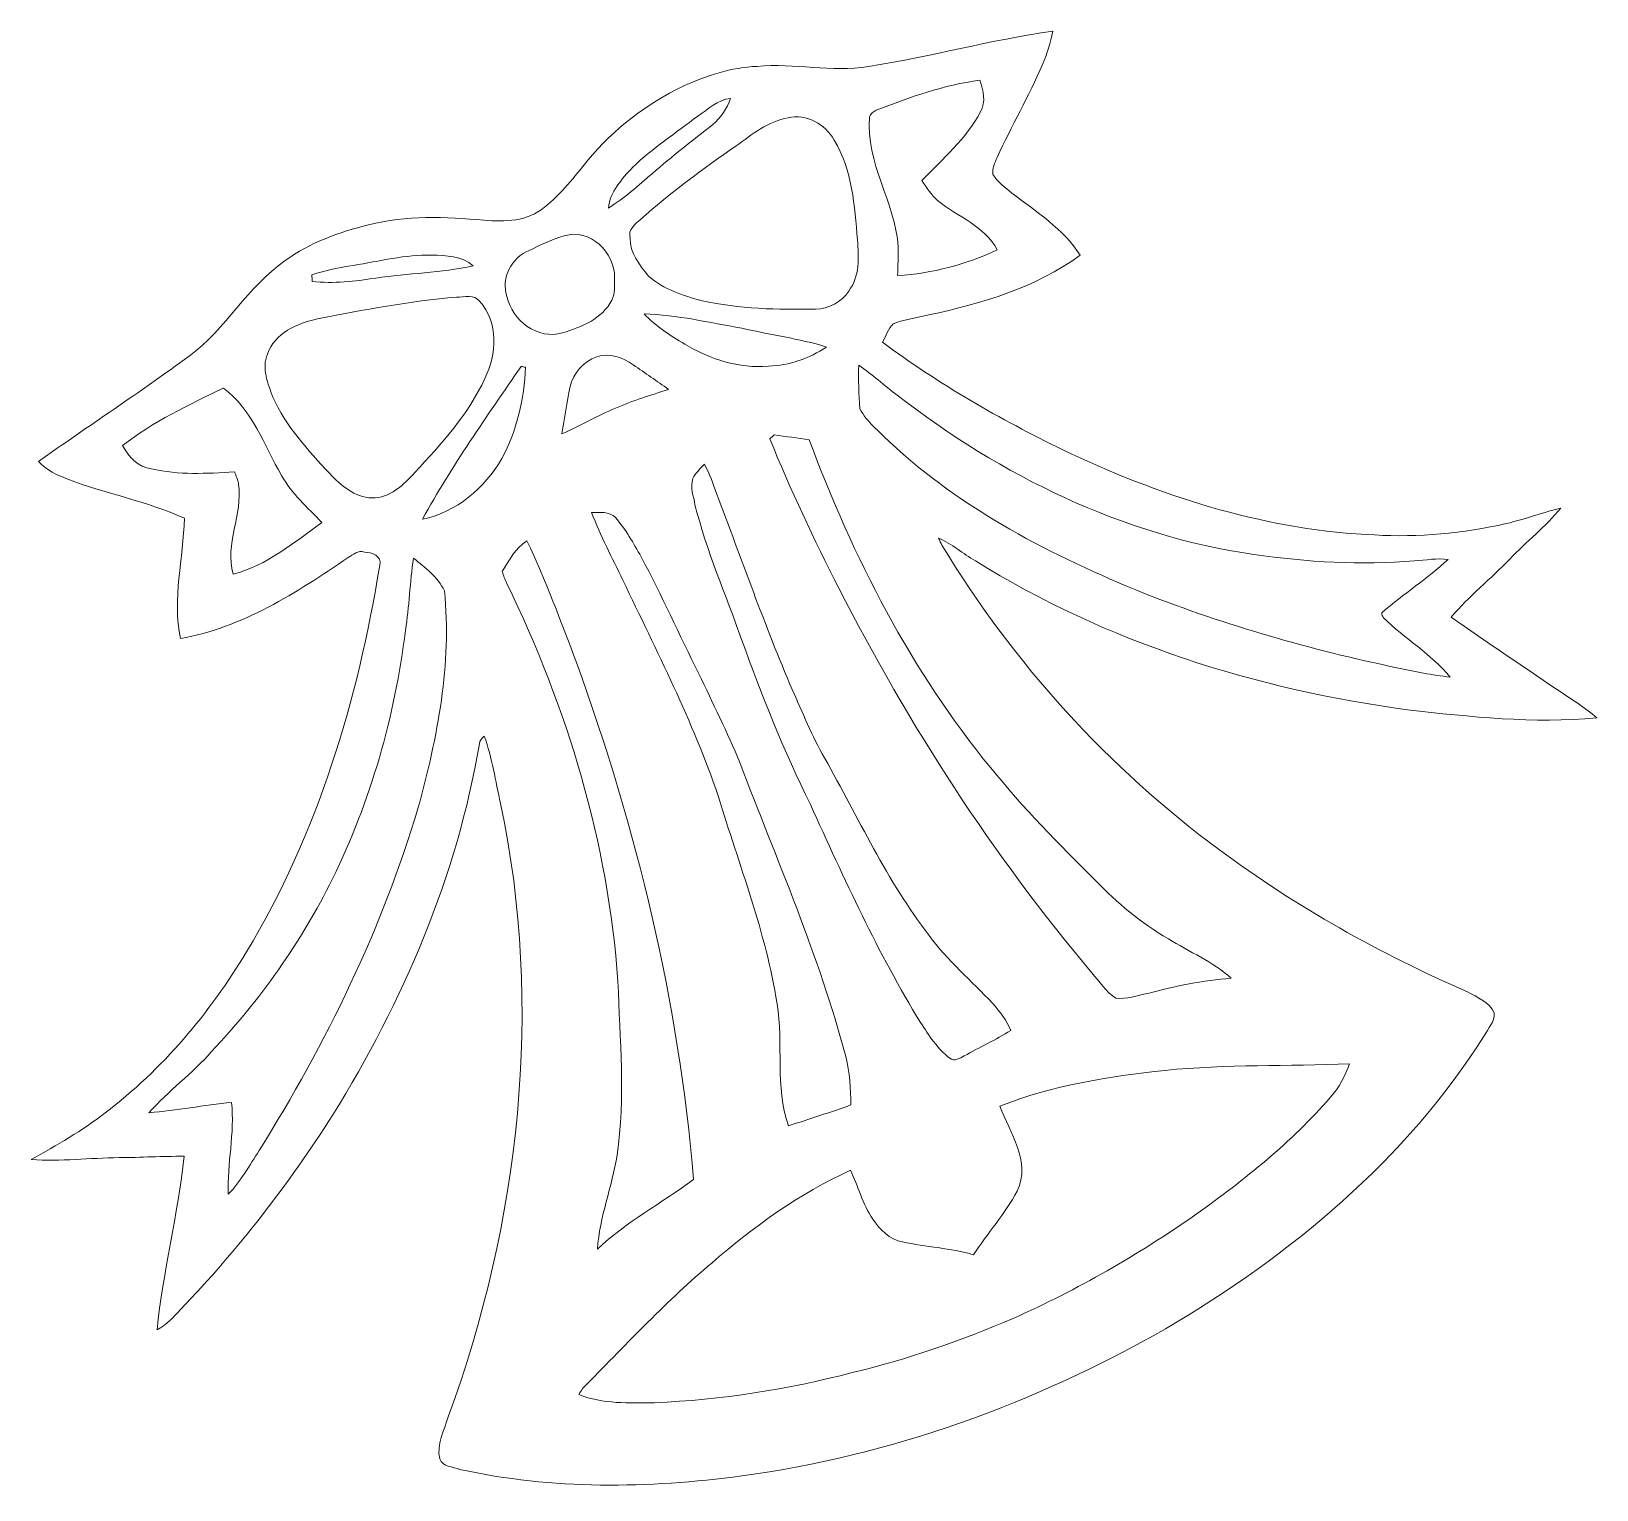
# Model space of a CAD drawing. Header units: centimetres. Extents: x -16.2 to 16.2, y -15.1 to 15.
import ezdxf

# ---------------------------------------------------------------- set-up
doc = ezdxf.new("R2010")
doc.units = ezdxf.units.CM
doc.header["$MEASUREMENT"] = 0
doc.layers.add('Layer 1', color=7, linetype='Continuous')

msp = doc.modelspace()

# ---------------------------------------------------------------- linework, layer by layer
at = {"layer": 'Layer 1', "color": 251, "lineweight": 9}
for points, knots in [([(1.12378, 14.28104), (2.39977, 14.48072), (3.64896, 14.83032), (4.92884, 15.00671), (4.92884, 15.00671), (4.87874, 14.77282), (4.81348, 14.54104), (4.71858, 14.32091), (4.71858, 14.32091), (4.43389, 13.66827), (4.07617, 13.05055), (3.77984, 12.40321), (3.77984, 12.40321), (3.73539, 12.29208), (3.67506, 12.17461), (3.69412, 12.05184), (3.69412, 12.05184), (3.78584, 11.89097), (3.946, 11.78444), (4.08499, 11.66802), (4.08499, 11.66802), (4.58629, 11.2782), (5.14826, 10.93142), (5.49434, 10.38285), (5.49434, 10.38285), (4.57923, 9.71434), (3.46693, 9.38731), (2.37331, 9.15201), (2.37331, 9.15201), (2.12637, 9.09309), (1.87166, 9.06029), (1.63389, 8.96856), (1.63389, 8.96856), (1.52877, 8.86413), (1.48326, 8.71562), (1.41482, 8.58686), (1.41482, 8.58686), (2.57863, 7.72608), (3.83523, 6.99654), (5.13768, 6.36718), (5.13768, 6.36718), (7.09877, 5.42667), (9.21332, 4.73946), (11.39666, 4.61881), (11.39666, 4.61881), (12.30824, 4.55319), (13.22829, 4.61917), (14.12223, 4.8072), (14.12223, 4.8072), (14.56143, 4.89292), (14.98053, 5.05202), (15.41304, 5.16456), (15.41304, 5.16456), (15.10048, 4.77792), (14.70643, 4.46887), (14.36317, 4.11152), (14.36317, 4.11152), (13.97088, 3.70018), (13.52039, 3.34705), (13.15244, 2.91172), (13.15244, 2.91172), (13.87105, 2.4076), (14.60095, 1.91936), (15.32661, 1.42547), (15.32661, 1.42547), (15.60566, 1.23215), (15.9034, 1.0607), (16.15634, 0.83139), (16.15634, 0.83139), (14.8553, 0.71215), (13.54685, 0.85185), (12.25356, 1.00002), (12.25356, 1.00002), (9.11843, 1.41947), (6.02739, 2.3949), (3.33358, 4.07412), (3.33358, 4.07412), (3.07605, 4.22511), (2.84498, 4.42161), (2.57158, 4.54367), (2.57158, 4.54367), (2.5931, 4.49393), (2.61497, 4.44384), (2.64072, 4.39551), (2.64072, 4.39551), (4.12168, 1.95534), (6.07501, -0.20119), (8.37371, -1.89524), (8.37371, -1.89524), (9.95416, -3.07175), (11.68594, -4.03447), (13.48828, -4.82541), (13.48828, -4.82541), (13.69148, -4.93583), (13.94266, -5.0339), (14.04109, -5.25721), (14.04109, -5.25721), (14.06084, -5.43713), (13.90527, -5.58036), (13.83471, -5.73099), (13.83471, -5.73099), (12.22146, -8.28263), (9.8395, -10.267), (7.25329, -11.77972), (7.25329, -11.77972), (4.56195, -13.32489), (1.58768, -14.39839), (-1.49207, -14.81678), (-1.49207, -14.81678), (-3.42141, -15.07819), (-5.40226, -15.10183), (-7.31185, -14.68343), (-7.31185, -14.68343), (-7.4519, -14.62628), (-7.66498, -14.63052), (-7.72671, -14.46577), (-7.72671, -14.46577), (-7.79409, -14.16555), (-7.63429, -13.87628), (-7.55068, -13.59582), (-7.55068, -13.59582), (-6.07712, -9.57592), (-5.57865, -5.14573), (-6.46906, -0.93639), (-6.46906, -0.93639), (-6.57701, -0.47178), (-6.63945, 0.00765), (-6.80702, 0.45533), (-6.80702, 0.45533), (-6.85606, 0.41511), (-6.89945, 0.36537), (-6.90721, 0.29976), (-6.90721, 0.29976), (-7.36547, -2.43146), (-8.47813, -5.02014), (-9.93299, -7.36435), (-9.93299, -7.36435), (-10.8495, -8.79945), (-11.89231, -10.15694), (-13.07624, -11.38214), (-13.07624, -11.38214), (-13.21982, -11.54124), (-13.37151, -11.69823), (-13.56095, -11.80335), (-13.56095, -11.80335), (-13.4403, -10.59968), (-13.12598, -9.42316), (-13.00392, -8.21949), (-13.00392, -8.21949), (-13.45089, -8.21384), (-13.8975, -8.24382), (-14.34482, -8.2463), (-14.34482, -8.2463), (-14.94878, -8.25405), (-15.55238, -8.32638), (-16.15634, -8.28474), (-16.15634, -8.28474), (-15.63352, -7.98842), (-15.10718, -7.69279), (-14.63163, -7.32272), (-14.63163, -7.32272), (-13.44806, -6.4242), (-12.47722, -5.26709), (-11.7131, -3.99709), (-11.7131, -3.99709), (-10.24555, -1.56751), (-9.41334, 1.19793), (-8.96496, 3.98628), (-8.96496, 3.98628), (-8.91205, 4.17608), (-9.13289, 4.24699), (-9.27894, 4.25615), (-9.27894, 4.25615), (-9.41229, 4.29849), (-9.51671, 4.20183), (-9.61866, 4.1415), (-9.61866, 4.1415), (-10.67594, 3.41619), (-11.79636, 2.69935), (-13.07906, 2.46828), (-13.07906, 2.46828), (-13.24874, 3.2959), (-13.01803, 4.12528), (-12.99651, 4.95395), (-12.99651, 4.95395), (-13.7705, 5.30355), (-14.61117, 5.46125), (-15.40386, 5.75934), (-15.40386, 5.75934), (-15.62223, 5.84719), (-15.84695, 5.94667), (-16.00711, 6.12517), (-16.00711, 6.12517), (-14.97665, 6.8593), (-13.91726, 7.55251), (-12.89561, 8.29864), (-12.89561, 8.29864), (-12.14243, 8.86202), (-11.69335, 9.73514), (-10.91724, 10.27207), (-10.91724, 10.27207), (-10.40606, 10.6439), (-9.80105, 10.85981), (-9.19286, 11.0122), (-9.19286, 11.0122), (-8.41675, 11.21047), (-7.60536, 11.17625), (-6.81408, 11.10781), (-6.81408, 11.10781), (-6.3911, 11.07218), (-5.9032, 11.07853), (-5.5656, 11.37451), (-5.5656, 11.37451), (-5.21564, 11.64897), (-4.94365, 12.00351), (-4.66601, 12.34641), (-4.66601, 12.34641), (-4.13544, 12.9934), (-3.45316, 13.50952), (-2.70104, 13.87288), (-2.70104, 13.87288), (-2.21915, 14.09337), (-1.7048, 14.26164), (-1.1714, 14.28351), (-1.1714, 14.28351), (-0.40587, 14.35477), (0.36178, 14.15334), (1.12378, 14.28104), (1.12378, 14.28104), (1.12378, 14.28104), (1.12378, 14.28104), (1.12378, 14.28104)], [0, 0, 0, 0, 0.01694915, 0.01694915, 0.01694915, 0.01694915, 0.03389831, 0.03389831, 0.03389831, 0.03389831, 0.05084746, 0.05084746, 0.05084746, 0.05084746, 0.06779661, 0.06779661, 0.06779661, 0.06779661, 0.08474576, 0.08474576, 0.08474576, 0.08474576, 0.10169492, 0.10169492, 0.10169492, 0.10169492, 0.11864407, 0.11864407, 0.11864407, 0.11864407, 0.13559322, 0.13559322, 0.13559322, 0.13559322, 0.15254237, 0.15254237, 0.15254237, 0.15254237, 0.16949153, 0.16949153, 0.16949153, 0.16949153, 0.18644068, 0.18644068, 0.18644068, 0.18644068, 0.20338983, 0.20338983, 0.20338983, 0.20338983, 0.22033898, 0.22033898, 0.22033898, 0.22033898, 0.23728814, 0.23728814, 0.23728814, 0.23728814, 0.25423729, 0.25423729, 0.25423729, 0.25423729, 0.27118644, 0.27118644, 0.27118644, 0.27118644, 0.28813559, 0.28813559, 0.28813559, 0.28813559, 0.30508475, 0.30508475, 0.30508475, 0.30508475, 0.3220339, 0.3220339, 0.3220339, 0.3220339, 0.33898305, 0.33898305, 0.33898305, 0.33898305, 0.3559322, 0.3559322, 0.3559322, 0.3559322, 0.37288136, 0.37288136, 0.37288136, 0.37288136, 0.38983051, 0.38983051, 0.38983051, 0.38983051, 0.40677966, 0.40677966, 0.40677966, 0.40677966, 0.42372881, 0.42372881, 0.42372881, 0.42372881, 0.44067797, 0.44067797, 0.44067797, 0.44067797, 0.45762712, 0.45762712, 0.45762712, 0.45762712, 0.47457627, 0.47457627, 0.47457627, 0.47457627, 0.49152542, 0.49152542, 0.49152542, 0.49152542, 0.50847458, 0.50847458, 0.50847458, 0.50847458, 0.52542373, 0.52542373, 0.52542373, 0.52542373, 0.54237288, 0.54237288, 0.54237288, 0.54237288, 0.55932203, 0.55932203, 0.55932203, 0.55932203, 0.57627119, 0.57627119, 0.57627119, 0.57627119, 0.59322034, 0.59322034, 0.59322034, 0.59322034, 0.61016949, 0.61016949, 0.61016949, 0.61016949, 0.62711864, 0.62711864, 0.62711864, 0.62711864, 0.6440678, 0.6440678, 0.6440678, 0.6440678, 0.66101695, 0.66101695, 0.66101695, 0.66101695, 0.6779661, 0.6779661, 0.6779661, 0.6779661, 0.69491525, 0.69491525, 0.69491525, 0.69491525, 0.71186441, 0.71186441, 0.71186441, 0.71186441, 0.72881356, 0.72881356, 0.72881356, 0.72881356, 0.74576271, 0.74576271, 0.74576271, 0.74576271, 0.76271186, 0.76271186, 0.76271186, 0.76271186, 0.77966102, 0.77966102, 0.77966102, 0.77966102, 0.79661017, 0.79661017, 0.79661017, 0.79661017, 0.81355932, 0.81355932, 0.81355932, 0.81355932, 0.83050847, 0.83050847, 0.83050847, 0.83050847, 0.84745763, 0.84745763, 0.84745763, 0.84745763, 0.86440678, 0.86440678, 0.86440678, 0.86440678, 0.88135593, 0.88135593, 0.88135593, 0.88135593, 0.89830508, 0.89830508, 0.89830508, 0.89830508, 0.91525424, 0.91525424, 0.91525424, 0.91525424, 0.93220339, 0.93220339, 0.93220339, 0.93220339, 0.94915254, 0.94915254, 0.94915254, 0.94915254, 0.96610169, 0.96610169, 0.96610169, 0.96610169, 1, 1, 1, 1]), ([(1.28605, 13.37617), (1.22961, 13.34477), (1.15658, 13.30491), (1.14635, 13.23576), (1.14635, 13.23576), (1.05992, 12.29244), (1.67728, 11.4821), (1.73796, 10.55924), (1.73796, 10.55924), (1.73937, 10.36027), (1.73055, 10.16095), (1.72491, 9.96199), (1.72491, 9.96199), (2.43682, 10.0082), (3.13884, 10.19235), (3.78407, 10.49468), (3.78407, 10.49468), (3.51914, 10.98469), (2.9681, 11.18189), (2.55217, 11.51068), (2.55217, 11.51068), (2.42235, 11.63027), (2.3211, 11.77703), (2.22621, 11.92484), (2.22621, 11.92484), (2.64954, 12.37922), (3.14907, 12.78315), (3.43588, 13.34583), (3.43588, 13.34583), (3.55336, 13.54762), (3.4948, 13.78786), (3.42212, 13.99565), (3.42212, 13.99565), (2.68164, 13.90145), (1.9782, 13.64393), (1.28605, 13.37617), (1.28605, 13.37617), (1.28605, 13.37617), (1.28605, 13.37617), (1.28605, 13.37617)], [0, 0, 0, 0, 0.09090909, 0.09090909, 0.09090909, 0.09090909, 0.18181818, 0.18181818, 0.18181818, 0.18181818, 0.27272727, 0.27272727, 0.27272727, 0.27272727, 0.36363636, 0.36363636, 0.36363636, 0.36363636, 0.45454545, 0.45454545, 0.45454545, 0.45454545, 0.54545455, 0.54545455, 0.54545455, 0.54545455, 0.63636364, 0.63636364, 0.63636364, 0.63636364, 0.72727273, 0.72727273, 0.72727273, 0.72727273, 0.81818182, 0.81818182, 0.81818182, 0.81818182, 1, 1, 1, 1]), ([(-2.39977, 13.25481), (-2.85168, 12.90839), (-3.33075, 12.59406), (-3.74279, 12.1986), (-3.74279, 12.1986), (-3.96222, 11.95906), (-4.21446, 11.69518), (-4.24374, 11.35546), (-4.24374, 11.35546), (-3.91389, 11.55901), (-3.6299, 11.82395), (-3.33569, 12.07371), (-3.33569, 12.07371), (-2.93105, 12.42437), (-2.50842, 12.75316), (-2.08756, 13.08336), (-2.08756, 13.08336), (-1.92493, 13.22871), (-1.79475, 13.41533), (-1.72314, 13.62205), (-1.72314, 13.62205), (-1.98667, 13.59172), (-2.1881, 13.39451), (-2.39977, 13.25481), (-2.39977, 13.25481), (-2.39977, 13.25481), (-2.39977, 13.25481), (-2.39977, 13.25481)], [0, 0, 0, 0, 0.125, 0.125, 0.125, 0.125, 0.25, 0.25, 0.25, 0.25, 0.375, 0.375, 0.375, 0.375, 0.5, 0.5, 0.5, 0.5, 0.625, 0.625, 0.625, 0.625, 0.75, 0.75, 0.75, 0.75, 1, 1, 1, 1]), ([(-0.53463, 13.22024), (-0.94385, 13.15004), (-1.2804, 12.87875), (-1.60637, 12.63922), (-1.60637, 12.63922), (-2.29358, 12.17214), (-2.95857, 11.67049), (-3.58299, 11.12192), (-3.58299, 11.12192), (-3.69164, 11.02208), (-3.84651, 10.91378), (-3.79359, 10.73563), (-3.79359, 10.73563), (-3.80241, 10.43012), (-3.59992, 10.17436), (-3.41436, 9.95351), (-3.41436, 9.95351), (-3.10568, 9.67835), (-2.70245, 9.54924), (-2.31122, 9.44375), (-2.31122, 9.44375), (-1.54322, 9.27371), (-0.74983, 9.25572), (0.03334, 9.27336), (0.03334, 9.27336), (0.30392, 9.27407), (0.57097, 9.41412), (0.71632, 9.64343), (0.71632, 9.64343), (0.94809, 9.94188), (0.9234, 10.34475), (0.89694, 10.7), (0.89694, 10.7), (0.83873, 11.40167), (0.79146, 12.14286), (0.41681, 12.76022), (0.41681, 12.76022), (0.23478, 13.09183), (-0.15504, 13.30597), (-0.53463, 13.22024), (-0.53463, 13.22024), (-0.53463, 13.22024), (-0.53463, 13.22024), (-0.53463, 13.22024)], [0, 0, 0, 0, 0.08333333, 0.08333333, 0.08333333, 0.08333333, 0.16666667, 0.16666667, 0.16666667, 0.16666667, 0.25, 0.25, 0.25, 0.25, 0.33333333, 0.33333333, 0.33333333, 0.33333333, 0.41666667, 0.41666667, 0.41666667, 0.41666667, 0.5, 0.5, 0.5, 0.5, 0.58333333, 0.58333333, 0.58333333, 0.58333333, 0.66666667, 0.66666667, 0.66666667, 0.66666667, 0.75, 0.75, 0.75, 0.75, 0.83333333, 0.83333333, 0.83333333, 0.83333333, 1, 1, 1, 1]), ([(-5.15567, 10.78255), (-5.4079, 10.71869), (-5.64039, 10.59205), (-5.87639, 10.48445), (-5.87639, 10.48445), (-6.23693, 10.34052), (-6.46941, 9.91295), (-6.33853, 9.53441), (-6.33853, 9.53441), (-6.23446, 9.03771), (-5.70353, 8.62637), (-5.18848, 8.7823), (-5.18848, 8.7823), (-4.79936, 8.89765), (-4.37285, 9.07368), (-4.17248, 9.45363), (-4.17248, 9.45363), (-4.09945, 9.59721), (-4.1178, 9.7676), (-4.11674, 9.92283), (-4.11674, 9.92283), (-4.10933, 10.43647), (-4.62615, 10.95329), (-5.15567, 10.78255), (-5.15567, 10.78255), (-5.15567, 10.78255), (-5.15567, 10.78255), (-5.15567, 10.78255)], [0, 0, 0, 0, 0.125, 0.125, 0.125, 0.125, 0.25, 0.25, 0.25, 0.25, 0.375, 0.375, 0.375, 0.375, 0.5, 0.5, 0.5, 0.5, 0.625, 0.625, 0.625, 0.625, 0.75, 0.75, 0.75, 0.75, 1, 1, 1, 1]), ([(-9.51036, 10.17436), (-9.79999, 10.13344), (-10.0875, 10.0724), (-10.36443, 9.97645), (-10.36443, 9.97645), (-10.36232, 9.94329), (-10.35808, 9.87697), (-10.35597, 9.8438), (-10.35597, 9.8438), (-9.91958, 9.793), (-9.47861, 9.84134), (-9.04751, 9.91365), (-9.04751, 9.91365), (-8.38006, 10.0142), (-7.69778, 10.01525), (-7.03809, 10.16201), (-7.03809, 10.16201), (-7.26281, 10.37684), (-7.5976, 10.37755), (-7.88829, 10.38461), (-7.88829, 10.38461), (-8.43791, 10.40084), (-8.97167, 10.25867), (-9.51036, 10.17436), (-9.51036, 10.17436), (-9.51036, 10.17436), (-9.51036, 10.17436), (-9.51036, 10.17436)], [0, 0, 0, 0, 0.125, 0.125, 0.125, 0.125, 0.25, 0.25, 0.25, 0.25, 0.375, 0.375, 0.375, 0.375, 0.5, 0.5, 0.5, 0.5, 0.625, 0.625, 0.625, 0.625, 0.75, 0.75, 0.75, 0.75, 1, 1, 1, 1]), ([(-7.37852, 9.51854), (-8.34443, 9.43705), (-9.29869, 9.25572), (-10.24943, 9.07157), (-10.24943, 9.07157), (-10.66324, 8.97738), (-11.13913, 8.77947), (-11.28095, 8.34062), (-11.28095, 8.34062), (-11.40795, 8.04605), (-11.27107, 7.73349), (-11.17053, 7.4555), (-11.17053, 7.4555), (-10.90242, 6.84766), (-10.44063, 6.35801), (-9.99754, 5.87435), (-9.99754, 5.87435), (-9.76224, 5.6334), (-9.48108, 5.38328), (-9.12512, 5.37305), (-9.12512, 5.37305), (-8.7533, 5.36317), (-8.4746, 5.64716), (-8.23754, 5.89834), (-8.23754, 5.89834), (-7.6932, 6.49418), (-7.12946, 7.09743), (-6.79397, 7.84179), (-6.79397, 7.84179), (-6.54808, 8.33815), (-6.51069, 8.99502), (-6.8998, 9.4307), (-6.8998, 9.4307), (-7.00881, 9.58592), (-7.22154, 9.5136), (-7.37852, 9.51854), (-7.37852, 9.51854), (-7.37852, 9.51854), (-7.37852, 9.51854), (-7.37852, 9.51854)], [0, 0, 0, 0, 0.09090909, 0.09090909, 0.09090909, 0.09090909, 0.18181818, 0.18181818, 0.18181818, 0.18181818, 0.27272727, 0.27272727, 0.27272727, 0.27272727, 0.36363636, 0.36363636, 0.36363636, 0.36363636, 0.45454545, 0.45454545, 0.45454545, 0.45454545, 0.54545455, 0.54545455, 0.54545455, 0.54545455, 0.63636364, 0.63636364, 0.63636364, 0.63636364, 0.72727273, 0.72727273, 0.72727273, 0.72727273, 0.81818182, 0.81818182, 0.81818182, 0.81818182, 1, 1, 1, 1]), ([(-3.50749, 9.17459), (-3.2676, 8.91776), (-2.96598, 8.72937), (-2.66823, 8.54664), (-2.66823, 8.54664), (-2.15106, 8.24043), (-1.5471, 8.03617), (-0.93962, 8.09579), (-0.93962, 8.09579), (-0.51135, 8.10426), (-0.09578, 8.25384), (0.25912, 8.48913), (0.25912, 8.48913), (-0.31203, 8.66694), (-0.90964, 8.7396), (-1.49066, 8.87825), (-1.49066, 8.87825), (-2.15953, 8.9929), (-2.82698, 9.15236), (-3.50749, 9.17459), (-3.50749, 9.17459), (-3.50749, 9.17459), (-3.50749, 9.17459), (-3.50749, 9.17459)], [0, 0, 0, 0, 0.14285714, 0.14285714, 0.14285714, 0.14285714, 0.28571429, 0.28571429, 0.28571429, 0.28571429, 0.42857143, 0.42857143, 0.42857143, 0.42857143, 0.57142857, 0.57142857, 0.57142857, 0.57142857, 0.71428571, 0.71428571, 0.71428571, 0.71428571, 1, 1, 1, 1]), ([(-6.04714, 8.08838), (-6.75022, 7.05474), (-7.48294, 6.03451), (-8.0802, 4.93384), (-8.0802, 4.93384), (-7.37958, 5.07707), (-6.79926, 5.58013), (-6.44225, 6.18444), (-6.44225, 6.18444), (-6.13427, 6.76335), (-5.97835, 7.41846), (-5.95683, 8.0718), (-5.95683, 8.0718), (-5.9794, 8.07604), (-6.02456, 8.0845), (-6.04714, 8.08838), (-6.04714, 8.08838), (-6.04714, 8.08838), (-6.04714, 8.08838), (-6.04714, 8.08838)], [0, 0, 0, 0, 0.16666667, 0.16666667, 0.16666667, 0.16666667, 0.33333333, 0.33333333, 0.33333333, 0.33333333, 0.5, 0.5, 0.5, 0.5, 0.66666667, 0.66666667, 0.66666667, 0.66666667, 1, 1, 1, 1]), ([(-4.4861, 8.28276), (-4.76162, 8.19563), (-4.96693, 7.94727), (-5.03608, 7.67069), (-5.03608, 7.67069), (-5.10346, 7.3479), (-5.1405, 7.01947), (-5.20576, 6.69632), (-5.20576, 6.69632), (-4.82723, 6.85648), (-4.47587, 7.07379), (-4.09416, 7.2269), (-4.09416, 7.2269), (-3.74032, 7.38318), (-3.36991, 7.49536), (-3.00231, 7.6139), (-3.00231, 7.6139), (-3.24397, 7.78394), (-3.48491, 7.95433), (-3.73009, 8.11907), (-3.73009, 8.11907), (-3.94529, 8.2683), (-4.22575, 8.3826), (-4.4861, 8.28276), (-4.4861, 8.28276), (-4.4861, 8.28276), (-4.4861, 8.28276), (-4.4861, 8.28276)], [0, 0, 0, 0, 0.125, 0.125, 0.125, 0.125, 0.25, 0.25, 0.25, 0.25, 0.375, 0.375, 0.375, 0.375, 0.5, 0.5, 0.5, 0.5, 0.625, 0.625, 0.625, 0.625, 0.75, 0.75, 0.75, 0.75, 1, 1, 1, 1]), ([(0.92481, 8.11308), (0.91211, 7.81392), (0.92305, 7.51406), (0.94598, 7.21526), (0.94598, 7.21526), (1.09238, 6.94044), (1.34073, 6.745), (1.5584, 6.53016), (1.5584, 6.53016), (3.06617, 5.12329), (4.92707, 4.16902), (6.82396, 3.40102), (6.82396, 3.40102), (8.51059, 2.73921), (10.2579, 2.23792), (12.03061, 1.8675), (12.03061, 1.8675), (12.39644, 1.79342), (12.76227, 1.71122), (13.1348, 1.67488), (13.1348, 1.67488), (12.73793, 2.14796), (12.19571, 2.4704), (11.75509, 2.89867), (11.75509, 2.89867), (11.73251, 2.92901), (11.72122, 2.96393), (11.72228, 3.00344), (11.72228, 3.00344), (12.1636, 3.38832), (12.66278, 3.70441), (13.09176, 4.10517), (13.09176, 4.10517), (12.85963, 4.13163), (12.62751, 4.08965), (12.39608, 4.07624), (12.39608, 4.07624), (11.29118, 3.98099), (10.17711, 4.04802), (9.08103, 4.20747), (9.08103, 4.20747), (6.37981, 4.592), (3.85569, 5.83378), (1.71433, 7.49642), (1.71433, 7.49642), (1.44622, 7.69609), (1.20103, 7.92469), (0.92481, 8.11308), (0.92481, 8.11308), (0.92481, 8.11308), (0.92481, 8.11308), (0.92481, 8.11308)], [0, 0, 0, 0, 0.07142857, 0.07142857, 0.07142857, 0.07142857, 0.14285714, 0.14285714, 0.14285714, 0.14285714, 0.21428571, 0.21428571, 0.21428571, 0.21428571, 0.28571429, 0.28571429, 0.28571429, 0.28571429, 0.35714286, 0.35714286, 0.35714286, 0.35714286, 0.42857143, 0.42857143, 0.42857143, 0.42857143, 0.5, 0.5, 0.5, 0.5, 0.57142857, 0.57142857, 0.57142857, 0.57142857, 0.64285714, 0.64285714, 0.64285714, 0.64285714, 0.71428571, 0.71428571, 0.71428571, 0.71428571, 0.78571429, 0.78571429, 0.78571429, 0.78571429, 0.85714286, 0.85714286, 0.85714286, 0.85714286, 1, 1, 1, 1]), ([(-14.27074, 6.4522), (-14.14939, 6.21795), (-13.94901, 6.01087), (-13.6749, 5.97242), (-13.6749, 5.97242), (-13.11645, 5.84225), (-12.53331, 5.87788), (-11.96499, 5.90892), (-11.96499, 5.90892), (-11.92865, 5.82743), (-11.88914, 5.74488), (-11.87714, 5.65492), (-11.87714, 5.65492), (-11.78789, 5.03227), (-12.1703, 4.42126), (-11.98968, 3.79825), (-11.98968, 3.79825), (-11.29577, 3.97958), (-10.72603, 4.45336), (-10.15665, 4.86646), (-10.15665, 4.86646), (-10.45404, 5.17126), (-10.77754, 5.45878), (-10.98955, 5.83449), (-10.98955, 5.83449), (-11.34974, 6.45855), (-11.59422, 7.19585), (-12.19147, 7.64141), (-12.19147, 7.64141), (-12.91078, 7.29287), (-13.63927, 6.95103), (-14.27074, 6.4522), (-14.27074, 6.4522), (-14.27074, 6.4522), (-14.27074, 6.4522), (-14.27074, 6.4522)], [0, 0, 0, 0, 0.1, 0.1, 0.1, 0.1, 0.2, 0.2, 0.2, 0.2, 0.3, 0.3, 0.3, 0.3, 0.4, 0.4, 0.4, 0.4, 0.5, 0.5, 0.5, 0.5, 0.6, 0.6, 0.6, 0.6, 0.7, 0.7, 0.7, 0.7, 0.8, 0.8, 0.8, 0.8, 1, 1, 1, 1]), ([(-0.82038, 6.67586), (-0.85143, 6.64834), (-0.88212, 6.62083), (-0.91316, 6.59366), (-0.91316, 6.59366), (-0.48489, 5.54486), (-0.00405, 4.51757), (0.51276, 3.50968), (0.51276, 3.50968), (1.95774, 0.68499), (3.68635, -2.00178), (5.73493, -4.42783), (5.73493, -4.42783), (5.89227, -4.61022), (6.02703, -4.8187), (6.22882, -4.957), (6.22882, -4.957), (6.45319, -4.97816), (6.67332, -4.89879), (6.89028, -4.8554), (6.89028, -4.8554), (7.45473, -4.70475), (8.02975, -4.58764), (8.61325, -4.54389), (8.61325, -4.54389), (8.23119, -4.20135), (7.74788, -3.99744), (7.31432, -3.73074), (7.31432, -3.73074), (6.75305, -3.4076), (6.25599, -2.98497), (5.80725, -2.52107), (5.80725, -2.52107), (5.05654, -1.77706), (4.31395, -1.02211), (3.64825, -0.19978), (3.64825, -0.19978), (2.00219, 1.80894), (0.80169, 4.14503), (-0.09648, 6.57285), (-0.09648, 6.57285), (-0.33814, 6.60672), (-0.57873, 6.6427), (-0.82038, 6.67586), (-0.82038, 6.67586), (-0.82038, 6.67586), (-0.82038, 6.67586), (-0.82038, 6.67586)], [0, 0, 0, 0, 0.07692308, 0.07692308, 0.07692308, 0.07692308, 0.15384615, 0.15384615, 0.15384615, 0.15384615, 0.23076923, 0.23076923, 0.23076923, 0.23076923, 0.30769231, 0.30769231, 0.30769231, 0.30769231, 0.38461538, 0.38461538, 0.38461538, 0.38461538, 0.46153846, 0.46153846, 0.46153846, 0.46153846, 0.53846154, 0.53846154, 0.53846154, 0.53846154, 0.61538462, 0.61538462, 0.61538462, 0.61538462, 0.69230769, 0.69230769, 0.69230769, 0.69230769, 0.76923077, 0.76923077, 0.76923077, 0.76923077, 0.84615385, 0.84615385, 0.84615385, 0.84615385, 1, 1, 1, 1]), ([(-2.26077, 6.06767), (-2.34932, 5.97666), (-2.44422, 5.88705), (-2.50031, 5.77134), (-2.50031, 5.77134), (-2.56416, 5.59812), (-2.48338, 5.40516), (-2.45657, 5.23159), (-2.45657, 5.23159), (-2.21703, 4.27909), (-1.82545, 3.37527), (-1.49454, 2.45276), (-1.49454, 2.45276), (-1.08073, 1.29247), (-0.61824, 0.14947), (-0.07461, -0.95614), (-0.07461, -0.95614), (0.62495, -2.48508), (1.31533, -4.02461), (2.2001, -5.45794), (2.2001, -5.45794), (2.37296, -5.72182), (2.549, -6.00087), (2.80335, -6.19525), (2.80335, -6.19525), (2.89719, -6.26968), (3.01008, -6.19066), (3.09898, -6.14762), (3.09898, -6.14762), (3.41577, -5.96488), (3.75162, -5.81777), (4.06136, -5.62234), (4.06136, -5.62234), (3.9774, -5.41243), (3.83523, -5.23252), (3.68953, -5.06212), (3.68953, -5.06212), (3.25067, -4.59505), (2.75467, -4.17912), (2.37578, -3.65842), (2.37578, -3.65842), (1.50654, -2.53024), (0.91176, -1.22955), (0.2182, 0.00624), (0.2182, 0.00624), (-0.04568, 0.45639), (-0.23407, 0.94393), (-0.44926, 1.41736), (-0.44926, 1.41736), (-1.02111, 2.74662), (-1.49772, 4.11399), (-2.01171, 5.46583), (-2.01171, 5.46583), (-2.09003, 5.66833), (-2.15353, 5.87788), (-2.26077, 6.06767), (-2.26077, 6.06767), (-2.26077, 6.06767), (-2.26077, 6.06767), (-2.26077, 6.06767)], [0, 0, 0, 0, 0.0625, 0.0625, 0.0625, 0.0625, 0.125, 0.125, 0.125, 0.125, 0.1875, 0.1875, 0.1875, 0.1875, 0.25, 0.25, 0.25, 0.25, 0.3125, 0.3125, 0.3125, 0.3125, 0.375, 0.375, 0.375, 0.375, 0.4375, 0.4375, 0.4375, 0.4375, 0.5, 0.5, 0.5, 0.5, 0.5625, 0.5625, 0.5625, 0.5625, 0.625, 0.625, 0.625, 0.625, 0.6875, 0.6875, 0.6875, 0.6875, 0.75, 0.75, 0.75, 0.75, 0.8125, 0.8125, 0.8125, 0.8125, 0.875, 0.875, 0.875, 0.875, 1, 1, 1, 1]), ([(-4.59228, 5.07142), (-4.40602, 4.5934), (-4.1693, 4.13727), (-3.94282, 3.67725), (-3.94282, 3.67725), (-3.25137, 2.2104), (-2.50066, 0.76295), (-1.97996, -0.77658), (-1.97996, -0.77658), (-1.54816, -2.19827), (-0.99254, -3.59281), (-0.76288, -5.06776), (-0.76288, -5.06776), (-0.62918, -5.9035), (-0.80451, -6.77662), (-0.52934, -7.59013), (-0.52934, -7.59013), (-0.09754, -7.45078), (0.33461, -7.31073), (0.76253, -7.15904), (0.76253, -7.15904), (0.7523, -6.82425), (0.74172, -6.48664), (0.65388, -6.16173), (0.65388, -6.16173), (0.10989, -4.0747), (-0.76958, -2.10019), (-1.53158, -0.08865), (-1.53158, -0.08865), (-1.79052, 0.53294), (-2.08897, 1.1369), (-2.37754, 1.74509), (-2.37754, 1.74509), (-2.77865, 2.54695), (-3.14342, 3.36716), (-3.56887, 4.15703), (-3.56887, 4.15703), (-3.72621, 4.43854), (-3.88567, 4.72182), (-4.09875, 4.96594), (-4.09875, 4.96594), (-4.22328, 5.10281), (-4.42789, 5.07001), (-4.59228, 5.07142), (-4.59228, 5.07142), (-4.59228, 5.07142), (-4.59228, 5.07142), (-4.59228, 5.07142)], [0, 0, 0, 0, 0.07692308, 0.07692308, 0.07692308, 0.07692308, 0.15384615, 0.15384615, 0.15384615, 0.15384615, 0.23076923, 0.23076923, 0.23076923, 0.23076923, 0.30769231, 0.30769231, 0.30769231, 0.30769231, 0.38461538, 0.38461538, 0.38461538, 0.38461538, 0.46153846, 0.46153846, 0.46153846, 0.46153846, 0.53846154, 0.53846154, 0.53846154, 0.53846154, 0.61538462, 0.61538462, 0.61538462, 0.61538462, 0.69230769, 0.69230769, 0.69230769, 0.69230769, 0.76923077, 0.76923077, 0.76923077, 0.76923077, 0.84615385, 0.84615385, 0.84615385, 0.84615385, 1, 1, 1, 1]), ([(-6.4366, 3.8554), (-6.41015, 3.77109), (-6.37769, 3.68889), (-6.33959, 3.60811), (-6.33959, 3.60811), (-5.09358, 1.03671), (-4.24621, -1.75095), (-4.04724, -4.60985), (-4.04724, -4.60985), (-4.00738, -5.8026), (-3.88849, -7.00628), (-4.06594, -8.19338), (-4.06594, -8.19338), (-4.16613, -8.84778), (-4.42718, -9.47149), (-4.46916, -10.13542), (-4.46916, -10.13542), (-3.87085, -9.57274), (-3.14554, -9.18186), (-2.4869, -8.70032), (-2.4869, -8.70032), (-2.78289, -5.05084), (-3.65813, -1.46414), (-4.90343, 1.97369), (-4.90343, 1.97369), (-5.21987, 2.82212), (-5.53808, 3.67196), (-5.92614, 4.4904), (-5.92614, 4.4904), (-6.15685, 4.338), (-6.29655, 4.08612), (-6.4366, 3.8554), (-6.4366, 3.8554), (-6.4366, 3.8554), (-6.4366, 3.8554), (-6.4366, 3.8554)], [0, 0, 0, 0, 0.1, 0.1, 0.1, 0.1, 0.2, 0.2, 0.2, 0.2, 0.3, 0.3, 0.3, 0.3, 0.4, 0.4, 0.4, 0.4, 0.5, 0.5, 0.5, 0.5, 0.6, 0.6, 0.6, 0.6, 0.7, 0.7, 0.7, 0.7, 0.8, 0.8, 0.8, 0.8, 1, 1, 1, 1]), ([(-8.26787, 4.12739), (-8.34196, 3.63315), (-8.35254, 3.13115), (-8.43474, 2.63761), (-8.43474, 2.63761), (-8.65064, 0.86208), (-9.15052, -0.88311), (-9.93792, -2.49037), (-9.93792, -2.49037), (-10.58598, -3.79636), (-11.4337, -5.00145), (-12.43877, -6.05766), (-12.43877, -6.05766), (-12.83317, -6.51345), (-13.32706, -6.8694), (-13.72782, -7.31884), (-13.72782, -7.31884), (-13.15632, -7.27616), (-12.59364, -7.16256), (-12.02355, -7.10718), (-12.02355, -7.10718), (-11.95264, -7.73724), (-12.11774, -8.37117), (-12.09199, -9.00371), (-12.09199, -9.00371), (-11.83516, -8.73666), (-11.65454, -8.40999), (-11.4531, -8.10201), (-11.4531, -8.10201), (-10.07374, -5.88798), (-8.91028, -3.5219), (-8.16945, -1.0154), (-8.16945, -1.0154), (-7.77152, 0.43487), (-7.47377, 1.94864), (-7.6297, 3.45747), (-7.6297, 3.45747), (-7.7694, 3.73899), (-8.02516, 3.93901), (-8.26787, 4.12739), (-8.26787, 4.12739), (-8.26787, 4.12739), (-8.26787, 4.12739), (-8.26787, 4.12739)], [0, 0, 0, 0, 0.08333333, 0.08333333, 0.08333333, 0.08333333, 0.16666667, 0.16666667, 0.16666667, 0.16666667, 0.25, 0.25, 0.25, 0.25, 0.33333333, 0.33333333, 0.33333333, 0.33333333, 0.41666667, 0.41666667, 0.41666667, 0.41666667, 0.5, 0.5, 0.5, 0.5, 0.58333333, 0.58333333, 0.58333333, 0.58333333, 0.66666667, 0.66666667, 0.66666667, 0.66666667, 0.75, 0.75, 0.75, 0.75, 0.83333333, 0.83333333, 0.83333333, 0.83333333, 1, 1, 1, 1]), ([(7.24553, -6.44431), (6.08877, -6.56884), (4.92496, -6.75475), (3.83805, -7.18408), (3.83805, -7.18408), (4.04619, -7.74288), (4.48151, -8.32002), (4.19576, -8.93633), (4.19576, -8.93633), (3.93894, -9.40376), (3.58652, -9.80839), (3.2923, -10.25184), (3.2923, -10.25184), (2.81358, -10.11567), (2.3144, -10.08462), (1.82827, -9.98796), (1.82827, -9.98796), (1.56263, -9.93892), (1.3559, -9.73043), (1.21162, -9.51453), (1.21162, -9.51453), (1.0056, -9.20408), (0.91035, -8.84073), (0.75336, -8.50665), (0.75336, -8.50665), (-0.29615, -8.98572), (-1.24336, -9.66764), (-2.1112, -10.42329), (-2.1112, -10.42329), (-3.03089, -11.1934), (-3.84757, -12.07464), (-4.69247, -12.92378), (-4.69247, -12.92378), (-4.75915, -12.98587), (-4.8103, -13.06171), (-4.85757, -13.13932), (-4.85757, -13.13932), (-4.36051, -13.33194), (-3.81511, -13.31677), (-3.29124, -13.30619), (-3.29124, -13.30619), (-1.9147, -13.24869), (-0.54522, -13.03314), (0.78758, -12.68495), (0.78758, -12.68495), (1.92705, -12.41437), (3.03548, -12.0249), (4.1118, -11.56664), (4.1118, -11.56664), (5.43543, -10.97221), (6.70049, -10.24902), (7.88794, -9.41576), (7.88794, -9.41576), (8.88595, -8.7035), (9.85432, -7.93162), (10.65901, -7.00099), (10.65901, -7.00099), (10.84457, -6.80449), (10.96098, -6.55931), (11.05518, -6.30919), (11.05518, -6.30919), (9.78553, -6.36176), (8.51165, -6.31731), (7.24553, -6.44431)], [0, 0, 0, 0, 0.05882353, 0.05882353, 0.05882353, 0.05882353, 0.11764706, 0.11764706, 0.11764706, 0.11764706, 0.17647059, 0.17647059, 0.17647059, 0.17647059, 0.23529412, 0.23529412, 0.23529412, 0.23529412, 0.29411765, 0.29411765, 0.29411765, 0.29411765, 0.35294118, 0.35294118, 0.35294118, 0.35294118, 0.41176471, 0.41176471, 0.41176471, 0.41176471, 0.47058824, 0.47058824, 0.47058824, 0.47058824, 0.52941176, 0.52941176, 0.52941176, 0.52941176, 0.58823529, 0.58823529, 0.58823529, 0.58823529, 0.64705882, 0.64705882, 0.64705882, 0.64705882, 0.70588235, 0.70588235, 0.70588235, 0.70588235, 0.76470588, 0.76470588, 0.76470588, 0.76470588, 0.82352941, 0.82352941, 0.82352941, 0.82352941, 0.88235294, 0.88235294, 0.88235294, 0.88235294, 1, 1, 1, 1])]:
    msp.add_open_spline(points, degree=3, knots=knots, dxfattribs=at)

doc.saveas('drawing.dxf')
